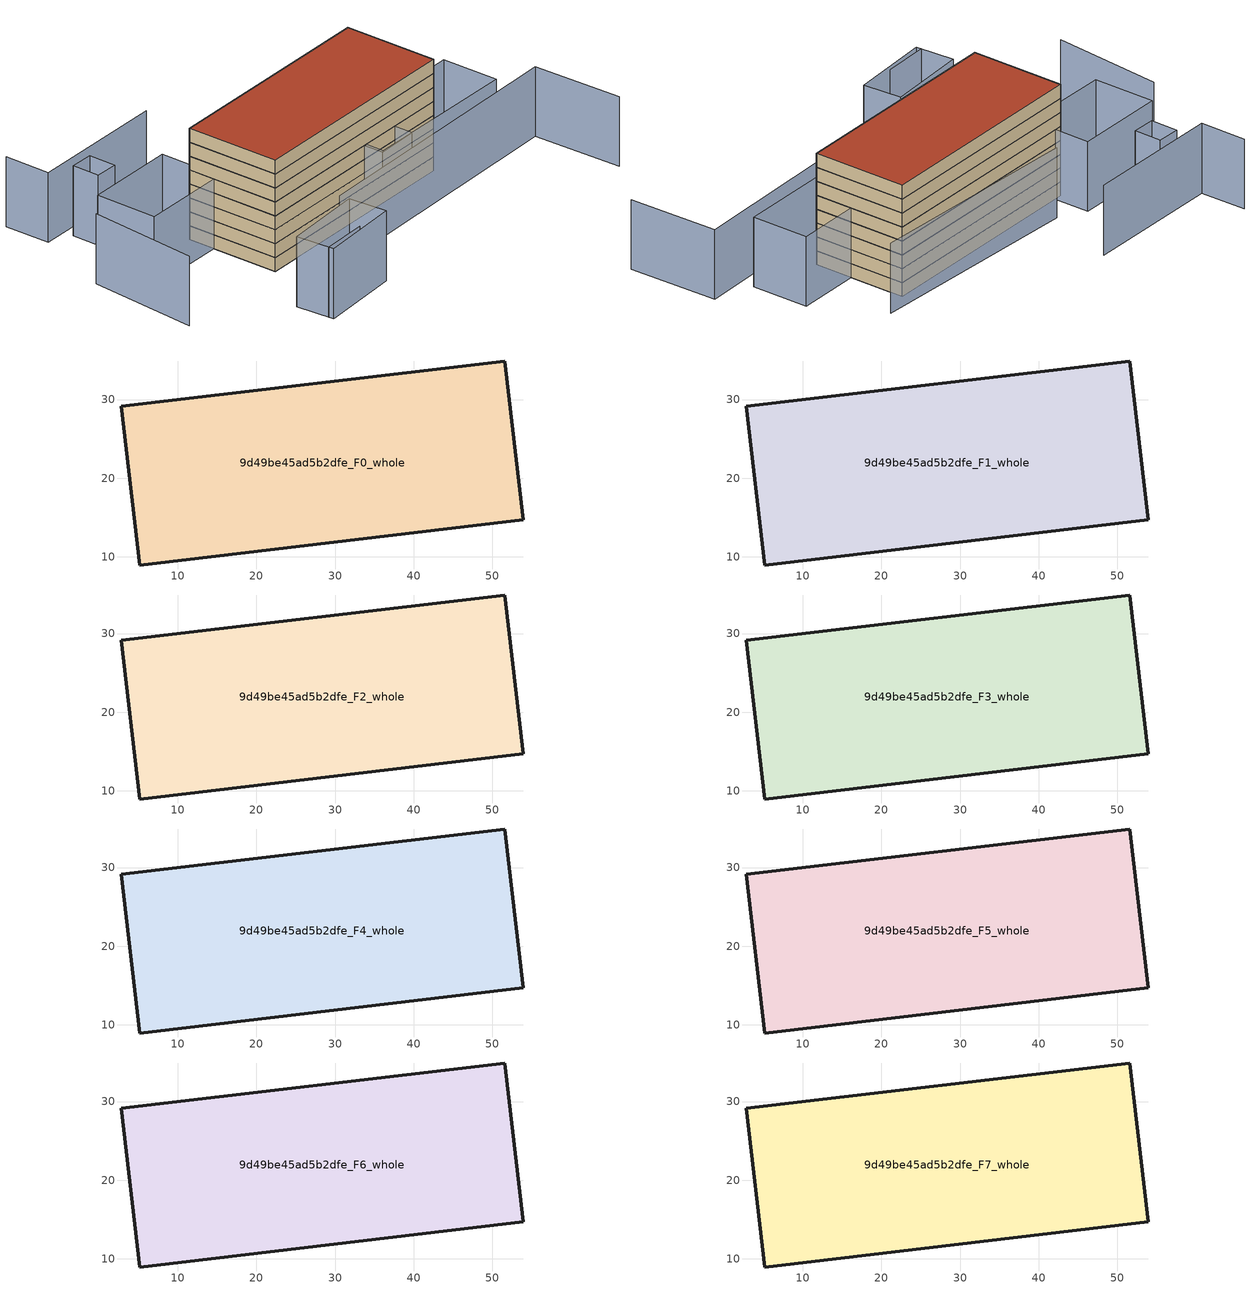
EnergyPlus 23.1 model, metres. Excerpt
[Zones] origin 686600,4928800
9d49be45ad5b2dfe_F0_whole
 floor ground (EU_floor_Construction): 53.91,14.71 51.54,34.91 2.83,29.18 5.2,8.98 z0
 wall outside (EU_wall_Construction): 51.54,34.91 53.91,14.71 5.2,8.98 2.83,29.18 51.54,34.91 z0:3
9d49be45ad5b2dfe_F1_whole
 floor to 9d49be45ad5b2dfe_F0_whole (EU_floor_Construction): 53.91,14.71 51.53,34.91 2.83,29.18 5.2,8.98 z3
 wall outside (EU_wall_Construction): 51.54,34.91 53.91,14.71 5.2,8.98 2.83,29.18 51.54,34.91 z3:6
9d49be45ad5b2dfe_F2_whole
 floor to 9d49be45ad5b2dfe_F1_whole (EU_floor_Construction): 53.91,14.71 51.53,34.91 2.83,29.18 5.2,8.98 z6
 wall outside (EU_wall_Construction): 51.54,34.91 53.91,14.71 5.2,8.98 2.83,29.18 51.54,34.91 z6:9
9d49be45ad5b2dfe_F3_whole
 floor to 9d49be45ad5b2dfe_F2_whole (EU_floor_Construction): 53.91,14.71 51.53,34.91 2.83,29.18 5.2,8.98 z9
 wall outside (EU_wall_Construction): 51.54,34.91 53.91,14.71 5.2,8.98 2.83,29.18 51.54,34.91 z9:12
9d49be45ad5b2dfe_F4_whole
 floor to 9d49be45ad5b2dfe_F3_whole (EU_floor_Construction): 53.91,14.71 51.53,34.91 2.83,29.18 5.2,8.98 z12
 wall outside (EU_wall_Construction): 51.54,34.91 53.91,14.71 5.2,8.98 2.83,29.18 51.54,34.91 z12:15
9d49be45ad5b2dfe_F5_whole
 floor to 9d49be45ad5b2dfe_F4_whole (EU_floor_Construction): 53.91,14.71 51.53,34.91 2.83,29.18 5.2,8.98 z15
 wall outside (EU_wall_Construction): 51.54,34.91 53.91,14.71 5.2,8.98 2.83,29.18 51.54,34.91 z15:18
9d49be45ad5b2dfe_F6_whole
 floor to 9d49be45ad5b2dfe_F5_whole (EU_floor_Construction): 53.91,14.71 51.53,34.91 2.83,29.18 5.2,8.98 z18
 wall outside (EU_wall_Construction): 51.54,34.91 53.91,14.71 5.2,8.98 2.83,29.18 51.54,34.91 z18:21
9d49be45ad5b2dfe_F7_whole
 floor to 9d49be45ad5b2dfe_F6_whole (EU_floor_Construction): 53.91,14.71 51.53,34.91 2.83,29.18 5.2,8.98 z21
 wall outside (EU_wall_Construction): 51.54,34.91 53.91,14.71 5.2,8.98 2.83,29.18 51.54,34.91 z21:24
 roof outside (EU_roof_Construction): 51.54,34.91 53.91,14.71 5.2,8.98 2.83,29.18 z24
shading: -0.28,-10.45 9.58,-8.94 / 15.42,1.91 76.73,10.33 / 76.73,10.33 79.39,-9.06 / -21.53,29.94 -20.99,6.05 / 57.45,37.75 9.41,34.47 / 13.55,50.89 -16.37,47.42 / -16.37,47.42 -17.53,57.42 / 17.29,-8.33 -0.1,-11.47 / -0.1,-11.47 -1.58,-3.33 / -1.58,-3.33 15.81,-0.18 / 15.81,-0.18 17.29,-8.33 / 42.4,9.15 33.11,7.91 / 33.11,7.91 31.95,16.53 / 31.95,16.53 41.24,17.78 / 41.24,17.78 42.4,9.15 / 32.07,20.42 66.71,24.5 / 66.71,24.5 68.16,12.19 / 68.16,12.19 33.52,8.11 / 33.52,8.11 32.07,20.42 / -14.62,21.36 -16.13,34.76 / -16.13,34.76 3.65,36.99 / 3.65,36.99 5.16,23.59 / 5.16,23.59 -14.62,21.36 / -6.27,46.46 -5.63,40.55 / -5.63,40.55 -10.59,40.01 / -10.59,40.01 -11.23,45.92 / -11.23,45.92 -6.27,46.46 z0:15
[Building]
EU S2 Campaign: North Axis=0; Terrain=City; Solar Distribution=FullExterior
[Site:Location]
Bologna: Latitude=44.5; Longitude=11.25; Time Zone=1; Elevation=37
[SizingPeriod:WeatherFileDays]
AnnualSizingPeriod: Begin Month=1; Begin Day of Month=1; End Month=12; End Day of Month=31; Day of Week for Start Day=Monday; Use Weather File Daylight Saving Period=No; Use Weather File Rain and Snow Indicators=No
[MATERIAL]
EU_InternalMass_Material: Roughness=MediumRough; Thickness=0.1; Conductivity=1; Density=1800; Specific Heat=900; Thermal Absorptance=0.9; Solar Absorptance=0.7; Visible Absorptance=0.7
[MATERIAL:NOMASS] Roughness=MediumRough; Thermal Absorptance=0.9; Solar Absorptance=0.7; Visible Absorptance=0.7
Name | Thermal Resistance
EU_wall_NoMass | 0.905828
EU_roof_NoMass | 0.37593
EU_floor_NoMass | 0.67114
[CONSTRUCTION]
EU_wall_Construction: EU_wall_NoMass
EU_roof_Construction: EU_roof_NoMass
EU_floor_Construction: EU_floor_NoMass
EU_InternalMass_Construction: EU_InternalMass_Material
[ZONE] Type=1; Multiplier=1; Ceiling Height=autocalculate; Volume=2992.31; Floor Area=autocalculate; Part of Total Floor Area=Yes
9d49be45ad5b2dfe_F0_whole; 9d49be45ad5b2dfe_F1_whole; 9d49be45ad5b2dfe_F2_whole; 9d49be45ad5b2dfe_F3_whole; 9d49be45ad5b2dfe_F4_whole; 9d49be45ad5b2dfe_F5_whole; 9d49be45ad5b2dfe_F6_whole; 9d49be45ad5b2dfe_F7_whole
[INTERNALMASS] Construction=EU_InternalMass_Construction; Surface Area=997.438
Name | Zone or ZoneList
9d49be45ad5b2dfe_F0_whole_EU_InternalMass | 9d49be45ad5b2dfe_F0_whole
9d49be45ad5b2dfe_F1_whole_EU_InternalMass | 9d49be45ad5b2dfe_F1_whole
9d49be45ad5b2dfe_F2_whole_EU_InternalMass | 9d49be45ad5b2dfe_F2_whole
9d49be45ad5b2dfe_F3_whole_EU_InternalMass | 9d49be45ad5b2dfe_F3_whole
9d49be45ad5b2dfe_F4_whole_EU_InternalMass | 9d49be45ad5b2dfe_F4_whole
9d49be45ad5b2dfe_F5_whole_EU_InternalMass | 9d49be45ad5b2dfe_F5_whole
9d49be45ad5b2dfe_F6_whole_EU_InternalMass | 9d49be45ad5b2dfe_F6_whole
9d49be45ad5b2dfe_F7_whole_EU_InternalMass | 9d49be45ad5b2dfe_F7_whole
[OTHEREQUIPMENT] Fuel Type=Electricity; Design Level Calculation Method=Watts/Area; Power per Zone Floor Area=1; Fraction Latent=0; Fraction Radiant=0; Fraction Lost=0; Carbon Dioxide Generation Rate=0; EndUse Subcategory=EU_Step8_InternalGains
Name | Zone or ZoneList or Space or SpaceList | Schedule
EU_Step8_InternalGain_9d49be45ad5b2dfe_F0_whole_f000 | 9d49be45ad5b2dfe_F0_whole | EU_Step8_GainSchedule_9d49be45ad5b2dfe_F0_whole_f000
EU_Step8_InternalGain_9d49be45ad5b2dfe_F1_whole_f000 | 9d49be45ad5b2dfe_F1_whole | EU_Step8_GainSchedule_9d49be45ad5b2dfe_F1_whole_f000
EU_Step8_InternalGain_9d49be45ad5b2dfe_F2_whole_f000 | 9d49be45ad5b2dfe_F2_whole | EU_Step8_GainSchedule_9d49be45ad5b2dfe_F2_whole_f000
EU_Step8_InternalGain_9d49be45ad5b2dfe_F3_whole_f000 | 9d49be45ad5b2dfe_F3_whole | EU_Step8_GainSchedule_9d49be45ad5b2dfe_F3_whole_f000
EU_Step8_InternalGain_9d49be45ad5b2dfe_F4_whole_f000 | 9d49be45ad5b2dfe_F4_whole | EU_Step8_GainSchedule_9d49be45ad5b2dfe_F4_whole_f000
EU_Step8_InternalGain_9d49be45ad5b2dfe_F5_whole_f000 | 9d49be45ad5b2dfe_F5_whole | EU_Step8_GainSchedule_9d49be45ad5b2dfe_F5_whole_f000
EU_Step8_InternalGain_9d49be45ad5b2dfe_F6_whole_f000 | 9d49be45ad5b2dfe_F6_whole | EU_Step8_GainSchedule_9d49be45ad5b2dfe_F6_whole_f000
EU_Step8_InternalGain_9d49be45ad5b2dfe_F7_whole_f000 | 9d49be45ad5b2dfe_F7_whole | EU_Step8_GainSchedule_9d49be45ad5b2dfe_F7_whole_f000
[ZONEVENTILATION:DESIGNFLOWRATE] Schedule=EU_AlwaysOn; Design Flow Rate Calculation Method=AirChanges/Hour; Air Changes per Hour=0.73129; Ventilation Type=Natural; Fan Pressure Rise=0; Fan Total Efficiency=1; Constant Term Coefficient=1; Temperature Term Coefficient=0; Velocity Term Coefficient=0; Velocity Squared Term Coefficient=0; Minimum Indoor Temperature=-100; Maximum Indoor Temperature=100; Delta Temperature=-100; Minimum Outdoor Temperature=-100; Maximum Outdoor Temperature=100; Maximum Wind Speed=40
Name | Zone or ZoneList or Space or SpaceList
EU_ConstantAir_9d49be45ad5b2dfe_F0_whole | 9d49be45ad5b2dfe_F0_whole
EU_ConstantAir_9d49be45ad5b2dfe_F1_whole | 9d49be45ad5b2dfe_F1_whole
EU_ConstantAir_9d49be45ad5b2dfe_F2_whole | 9d49be45ad5b2dfe_F2_whole
EU_ConstantAir_9d49be45ad5b2dfe_F3_whole | 9d49be45ad5b2dfe_F3_whole
EU_ConstantAir_9d49be45ad5b2dfe_F4_whole | 9d49be45ad5b2dfe_F4_whole
EU_ConstantAir_9d49be45ad5b2dfe_F5_whole | 9d49be45ad5b2dfe_F5_whole
EU_ConstantAir_9d49be45ad5b2dfe_F6_whole | 9d49be45ad5b2dfe_F6_whole
EU_ConstantAir_9d49be45ad5b2dfe_F7_whole | 9d49be45ad5b2dfe_F7_whole
[HVACTEMPLATE:THERMOSTAT] Constant Heating Setpoint=20; Constant Cooling Setpoint=50
EU_HeatOnly_9d49be45ad5b2dfe_F0_whole; EU_HeatOnly_9d49be45ad5b2dfe_F1_whole; EU_HeatOnly_9d49be45ad5b2dfe_F2_whole; EU_HeatOnly_9d49be45ad5b2dfe_F3_whole; EU_HeatOnly_9d49be45ad5b2dfe_F4_whole; EU_HeatOnly_9d49be45ad5b2dfe_F5_whole; EU_HeatOnly_9d49be45ad5b2dfe_F6_whole; EU_HeatOnly_9d49be45ad5b2dfe_F7_whole
[HVACTEMPLATE:ZONE:IDEALLOADSAIRSYSTEM] System Availability Schedule=EU_AlwaysOn; Maximum Heating Supply Air Temperature=50; Minimum Cooling Supply Air Temperature=13; Maximum Heating Supply Air Humidity Ratio=0.0156; Minimum Cooling Supply Air Humidity Ratio=0.0077; Heating Limit=NoLimit; Cooling Limit=NoLimit; Heating Availability Schedule=EU_AlwaysOn; Cooling Availability Schedule=EU_CoolingOff; Dehumidification Control Type=ConstantSensibleHeatRatio; Cooling Sensible Heat Ratio=0.7; Dehumidification Setpoint=60; Humidification Control Type=None; Humidification Setpoint=30; Outdoor Air Method=None; Outdoor Air Flow Rate per Person=0.00944; Outdoor Air Flow Rate per Zone Floor Area=0; Outdoor Air Flow Rate per Zone=0; Demand Controlled Ventilation Type=None; Outdoor Air Economizer Type=NoEconomizer; Heat Recovery Type=None; Sensible Heat Recovery Effectiveness=0.7; Latent Heat Recovery Effectiveness=0.65
Name | Template Thermostat
9d49be45ad5b2dfe_F0_whole | EU_HeatOnly_9d49be45ad5b2dfe_F0_whole
9d49be45ad5b2dfe_F1_whole | EU_HeatOnly_9d49be45ad5b2dfe_F1_whole
9d49be45ad5b2dfe_F2_whole | EU_HeatOnly_9d49be45ad5b2dfe_F2_whole
9d49be45ad5b2dfe_F3_whole | EU_HeatOnly_9d49be45ad5b2dfe_F3_whole
9d49be45ad5b2dfe_F4_whole | EU_HeatOnly_9d49be45ad5b2dfe_F4_whole
9d49be45ad5b2dfe_F5_whole | EU_HeatOnly_9d49be45ad5b2dfe_F5_whole
9d49be45ad5b2dfe_F6_whole | EU_HeatOnly_9d49be45ad5b2dfe_F6_whole
9d49be45ad5b2dfe_F7_whole | EU_HeatOnly_9d49be45ad5b2dfe_F7_whole
[SIZING:ZONE] Zone Cooling Design Supply Air Temperature Input Method=SupplyAirTemperature; Zone Cooling Design Supply Air Temperature=13; Zone Heating Design Supply Air Temperature Input Method=SupplyAirTemperature; Zone Heating Design Supply Air Temperature=50; Zone Cooling Design Supply Air Humidity Ratio=0.008; Zone Heating Design Supply Air Humidity Ratio=0.008; Cooling Design Air Flow Method=DesignDay; Cooling Design Air Flow Rate=0; Cooling Minimum Air Flow per Zone Floor Area=0.000762; Cooling Minimum Air Flow=0; Cooling Minimum Air Flow Fraction=0.2; Heating Design Air Flow Method=DesignDay; Heating Design Air Flow Rate=0; Heating Maximum Air Flow per Zone Floor Area=0.002032; Heating Maximum Air Flow=0.141576; Heating Maximum Air Flow Fraction=0.3; Account for Dedicated Outdoor Air System=No; Dedicated Outdoor Air System Control Strategy=NeutralSupplyAir; Dedicated Outdoor Air Low Setpoint Temperature for Design=autosize; Dedicated Outdoor Air High Setpoint Temperature for Design=autosize; Zone Load Sizing Method=Sensible Load Only No Latent Load; Zone Latent Cooling Design Supply Air Humidity Ratio Input Method=HumidityRatioDifference; Zone Cooling Design Supply Air Humidity Ratio Difference=0.005; Zone Latent Heating Design Supply Air Humidity Ratio Input Method=HumidityRatioDifference; Zone Humidification Design Supply Air Humidity Ratio Difference=0.005
9d49be45ad5b2dfe_F0_whole; 9d49be45ad5b2dfe_F1_whole; 9d49be45ad5b2dfe_F2_whole; 9d49be45ad5b2dfe_F3_whole; 9d49be45ad5b2dfe_F4_whole; 9d49be45ad5b2dfe_F5_whole; 9d49be45ad5b2dfe_F6_whole; 9d49be45ad5b2dfe_F7_whole
[SCHEDULE:CONSTANT]
Name | Hourly Value
EU_AlwaysOn | 1
EU_CoolingOff | 0
[SCHEDULE:FILE] Column Number=1; Rows to Skip at Top=0; Number of Hours of Data=8760; Column Separator=Comma; Interpolate to Timestep=No; Minutes per Item=60; Adjust Schedule for Daylight Savings=Yes
Name | File
EU_Step8_GainSchedule_9d49be45ad5b2dfe_F0_whole_f000 | ../../schedules/9d49be45ad5b2dfe/9d49be45ad5b2dfe_F0_whole_f000_gain.csv
EU_Step8_GainSchedule_9d49be45ad5b2dfe_F1_whole_f000 | ../../schedules/9d49be45ad5b2dfe/9d49be45ad5b2dfe_F1_whole_f000_gain.csv
EU_Step8_GainSchedule_9d49be45ad5b2dfe_F2_whole_f000 | ../../schedules/9d49be45ad5b2dfe/9d49be45ad5b2dfe_F2_whole_f000_gain.csv
EU_Step8_GainSchedule_9d49be45ad5b2dfe_F3_whole_f000 | ../../schedules/9d49be45ad5b2dfe/9d49be45ad5b2dfe_F3_whole_f000_gain.csv
EU_Step8_GainSchedule_9d49be45ad5b2dfe_F4_whole_f000 | ../../schedules/9d49be45ad5b2dfe/9d49be45ad5b2dfe_F4_whole_f000_gain.csv
EU_Step8_GainSchedule_9d49be45ad5b2dfe_F5_whole_f000 | ../../schedules/9d49be45ad5b2dfe/9d49be45ad5b2dfe_F5_whole_f000_gain.csv
EU_Step8_GainSchedule_9d49be45ad5b2dfe_F6_whole_f000 | ../../schedules/9d49be45ad5b2dfe/9d49be45ad5b2dfe_F6_whole_f000_gain.csv
EU_Step8_GainSchedule_9d49be45ad5b2dfe_F7_whole_f000 | ../../schedules/9d49be45ad5b2dfe/9d49be45ad5b2dfe_F7_whole_f000_gain.csv
